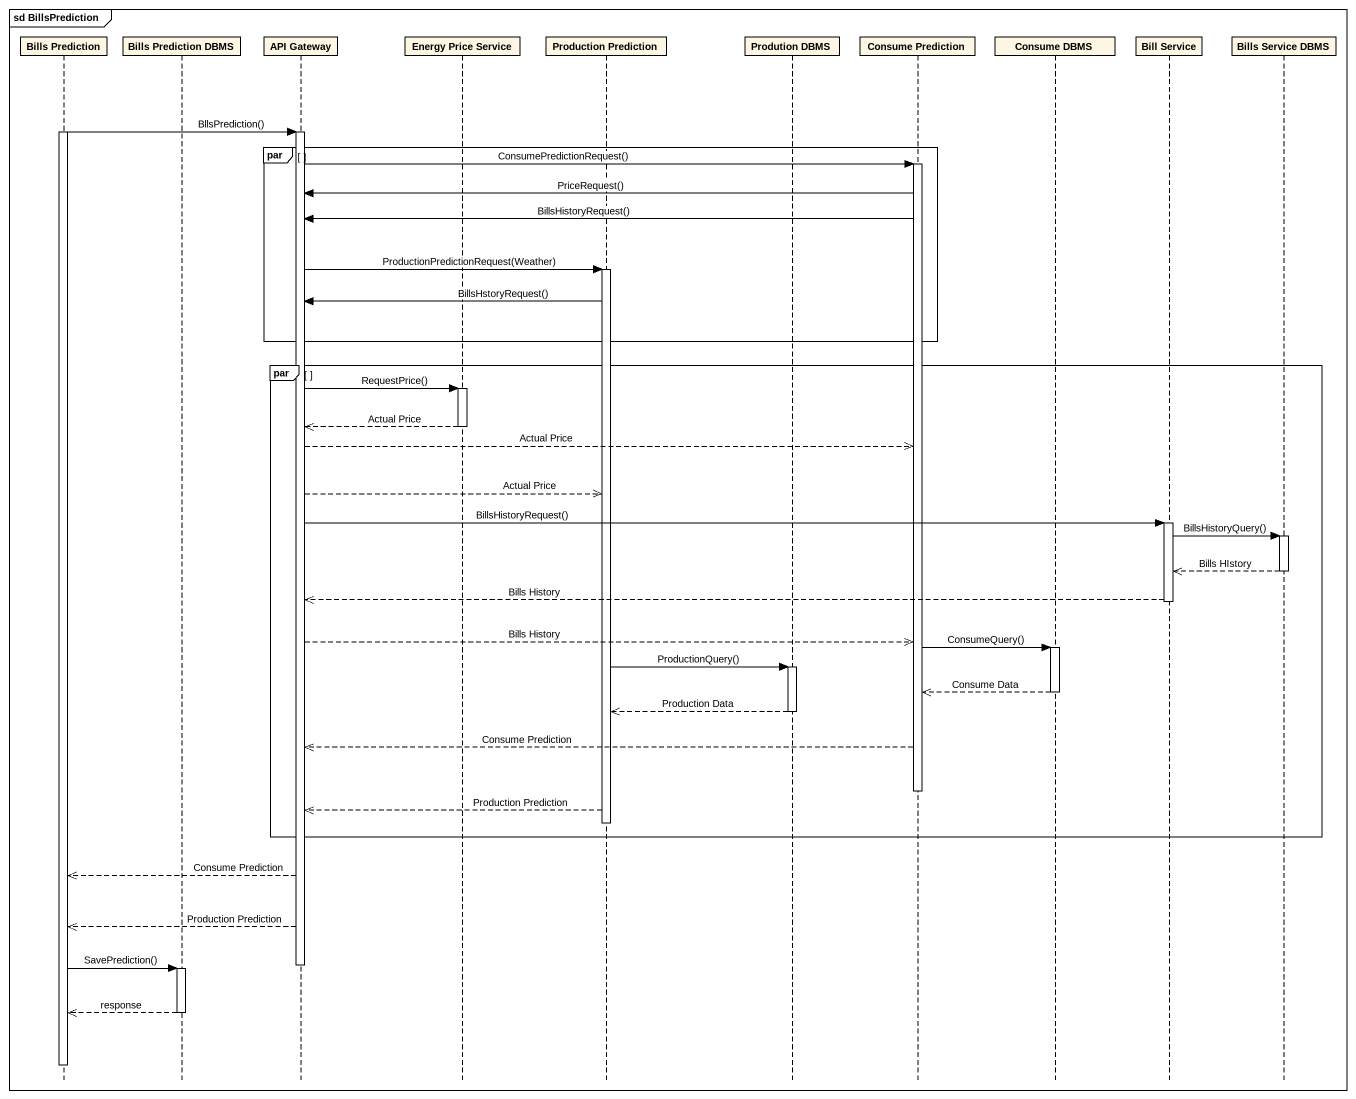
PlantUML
@startuml
mainframe sd BillsPrediction
hide footbox
participant "Bills Prediction" as Bills_Prediction
participant "Bills Prediction DBMS" as Bills_Prediction_DBMS
participant "API Gateway" as API_Gateway
participant "Energy Price Service" as Energy_Price_Service
participant "Production Prediction" as Production_Prediction
participant "Prodution DBMS" as Prodution_DBMS
participant "Consume Prediction" as Consume_Prediction
participant "Consume DBMS" as Consume_DBMS
participant "Bill Service" as Bill_Service
participant "Bills Service DBMS" as Bills_Service_DBMS

activate Bills_Prediction
Bills_Prediction -> API_Gateway : BllsPrediction()
activate API_Gateway
par
  API_Gateway -> Consume_Prediction : ConsumePredictionRequest()
  activate Consume_Prediction
  Consume_Prediction -> API_Gateway : PriceRequest()
  Consume_Prediction -> API_Gateway : BillsHistoryRequest()
  API_Gateway -> Production_Prediction : ProductionPredictionRequest(Weather)
  activate Production_Prediction
  Production_Prediction -> API_Gateway : BillsHstoryRequest()
end
par
  API_Gateway -> Energy_Price_Service : RequestPrice()
  activate Energy_Price_Service
  Energy_Price_Service -->> API_Gateway : Actual Price
  deactivate Energy_Price_Service
  API_Gateway -->> Consume_Prediction : Actual Price
  API_Gateway -->> Production_Prediction : Actual Price
  API_Gateway -> Bill_Service : BillsHistoryRequest()
  activate Bill_Service
  Bill_Service -> Bills_Service_DBMS : BillsHistoryQuery()
  activate Bills_Service_DBMS
  Bills_Service_DBMS -->> Bill_Service : Bills HIstory
  deactivate Bills_Service_DBMS
  Bill_Service -->> API_Gateway : Bills History
  deactivate Bill_Service
  API_Gateway -->> Consume_Prediction : Bills History
  Consume_Prediction -> Consume_DBMS : ConsumeQuery()
  activate Consume_DBMS
  Production_Prediction -> Prodution_DBMS : ProductionQuery()
  activate Prodution_DBMS
  Consume_DBMS -->> Consume_Prediction : Consume Data
  deactivate Consume_DBMS
  Prodution_DBMS -->> Production_Prediction : Production Data
  deactivate Prodution_DBMS
  Consume_Prediction -->> API_Gateway : Consume Prediction
  deactivate Consume_Prediction
  Production_Prediction -->> API_Gateway : Production Prediction
  deactivate Production_Prediction
end
API_Gateway -->> Bills_Prediction : Consume Prediction
API_Gateway -->> Bills_Prediction : Production Prediction
deactivate API_Gateway
Bills_Prediction -> Bills_Prediction_DBMS : SavePrediction()
activate Bills_Prediction_DBMS
Bills_Prediction_DBMS -->> Bills_Prediction : response
deactivate Bills_Prediction_DBMS
deactivate Bills_Prediction
@enduml
